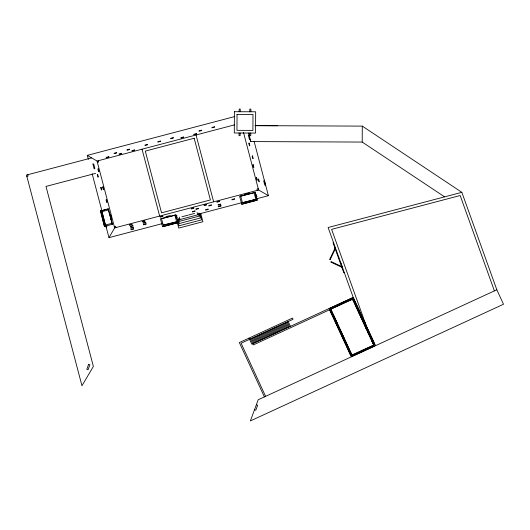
<?xml version="1.0" encoding="UTF-8"?>
<svg xmlns="http://www.w3.org/2000/svg" width="530" height="530" viewBox="0 0 530 530"><rect width="100%" height="100%" fill="white"/><g stroke="black" fill="none" stroke-linecap="round" stroke-linejoin="round"><path stroke-width="0.79" d="M239.076 132.997L239.063 135.66L240.13 135.66L240.143 133.004M239.169 111.724L239.182 109.067L240.242 109.074L240.236 111.731M249.709 133.043L249.703 135.707L250.763 135.707L250.776 133.05M249.809 111.77L249.815 109.114L250.882 109.12L250.869 111.777M444.604 196.862L362.215 142.066L362.288 126.114L254.89 125.643M165.638 217.565L165.916 216.671L170.031 215.591L170.779 216.214M244.814 195.08L245.085 194.185L249.199 193.106L249.955 193.728M335.205 248.981L330.269 259.455L329.786 259.23L335.311 247.543L334.814 247.722M341.77 267.219L330.799 262.058L331.031 261.581L342.228 266.862L341.751 267.054M105.814 225.667L108.968 237.652L114.652 227.907L258.653 189.998L268.392 195.683L256.46 198.823M110.903 219.208L111.525 218.453L110.445 214.339L109.544 214.067M249.054 134.739L248.424 135.488L249.511 139.602L250.405 139.88M353.782 298.635L253.314 344.917L250.531 338.882M329.918 310.381L331.124 309.825M353.159 300.464L354.371 299.907L354.073 299.271L352.867 299.828L353.457 301.1L354.663 300.543M330.799 312.289L332.005 311.733M353.749 301.742L354.954 301.186M354.04 302.378L355.252 301.822L355.835 303.094L354.63 303.65L354.338 303.014L355.544 302.458M331.681 314.204L332.886 313.647M331.972 314.84L333.178 314.283M354.921 304.286L356.133 303.73M332.27 315.482L333.476 314.926M355.511 305.565L356.716 305.008L356.425 304.372L355.219 304.929L355.802 306.201L357.015 305.644L356.716 305.008M333.151 317.39L334.357 316.834M357.306 306.28L356.1 306.837L356.683 308.115L356.981 308.752L358.187 308.195M333.443 318.026L334.649 317.47L334.94 318.106L333.734 318.669M356.392 307.473L357.598 306.916L357.896 307.559L356.683 308.115M334.032 319.305L335.238 318.749M334.324 319.941L335.53 319.385M357.273 309.387L358.479 308.831M334.615 320.577L335.828 320.021M357.863 310.659L359.068 310.103L358.777 309.467L357.571 310.023L358.154 311.302L359.36 310.746L359.068 310.103M335.497 322.492L336.709 321.935M358.452 311.938L359.658 311.382L359.36 310.746M359.035 313.21L360.241 312.654L360.539 313.29L359.333 313.846L359.035 313.21L358.744 312.574L359.95 312.018L360.241 312.654M336.378 324.4L337.59 323.843M336.676 325.042L337.882 324.479M359.625 314.489L360.831 313.932M336.967 325.678L338.173 325.122M360.214 315.761L361.42 315.204L361.129 314.568L359.916 315.125L360.506 316.397L361.712 315.84L361.42 315.204M337.849 327.586L339.054 327.03M362.01 316.476L360.798 317.033L361.679 318.947L362.891 318.391L362.593 317.755M361.096 317.675L362.301 317.119L362.593 317.755L361.387 318.311M338.73 329.501L339.935 328.945M339.021 330.137L340.233 329.581M361.977 319.583L363.183 319.027M339.319 330.773L340.525 330.216M340.817 330.852L339.611 331.416L339.902 332.052L341.115 331.495M362.56 320.862L363.772 320.305L363.474 319.669L362.268 320.226L362.858 321.498L364.064 320.941L363.772 320.305M340.2 332.688L341.406 332.131M363.149 322.134L364.355 321.577L364.064 320.941M340.492 333.324L341.698 332.767L341.996 333.403L340.79 333.96M363.441 322.77L364.653 322.214L365.236 323.492L364.031 324.049L363.739 323.413L364.945 322.849M341.082 334.596L342.287 334.039M341.373 335.238L342.579 334.682M364.322 324.685L365.534 324.128M341.671 335.874L342.877 335.318M364.912 325.957L366.117 325.4L365.826 324.764L364.62 325.321L365.21 326.593L366.416 326.036L366.117 325.4M342.552 337.789L343.758 337.232M365.793 327.871L366.999 327.315L367.588 328.587L366.382 329.143L366.091 328.507L365.501 327.235L366.707 326.679L366.416 326.036M366.091 328.507L367.297 327.951M343.433 339.697L344.639 339.14M343.725 340.333L344.931 339.776M366.674 329.779L367.886 329.223M344.016 340.975L345.229 340.419M366.972 330.422L368.178 329.865L369.059 331.773L367.853 332.33L368.436 333.608L368.734 334.244L369.94 333.688L369.35 332.416L368.145 332.973M368.469 330.501L367.264 331.058L367.555 331.694L368.761 331.137M344.897 342.883L346.11 342.327M368.436 333.608L369.649 333.052M345.779 344.798L346.991 344.242M346.077 345.434L347.283 344.878M369.026 334.88L370.231 334.324M346.368 346.07L347.574 345.514M347.872 346.15L346.66 346.706L346.958 347.349L348.164 346.792M369.615 336.159L370.821 335.596L370.53 334.96L369.317 335.517L369.907 336.795L371.113 336.239M347.249 347.985L348.455 347.428M370.198 337.431L371.411 336.875M370.496 338.067L371.702 337.511L372.292 338.783L371.079 339.339L370.788 338.71L371.994 338.147M348.13 349.893L349.336 349.336M348.429 350.535L349.634 349.979M371.378 339.982L372.583 339.425M348.72 351.171L349.926 350.615M350.217 351.251L349.012 351.807L349.31 352.443L350.516 351.887M371.967 341.254L373.173 340.697L372.875 340.061L371.669 340.618L372.259 341.89L373.464 341.333L373.173 340.697M349.601 353.079L350.807 352.523M373.14 343.804L372.848 343.168L374.054 342.612L374.346 343.248L373.14 343.804L373.431 344.44L374.637 343.884M350.482 354.994L351.688 354.438M350.774 355.63L374.935 344.52M496.822 289.771L258.19 399.766L250.379 420.933L503.5 304.253L496.822 289.764L461.842 192.324L362.288 126.114M333.516 242.535L333.019 242.72L343.798 272.751L344.301 272.566M329.786 259.23L330.283 259.448M338.405 257.732L338.909 257.553M105.51 225.018L101.985 211.642L105.318 225.078L112.174 223.262L112.446 224.289L104.45 226.409L100.389 210.98L108.385 208.86L112.261 224.349M108.385 208.86L100.389 210.98M104.45 226.409L100.687 210.887M112.446 224.289L108.484 210.503M88.358 159.358L87.304 155.363L234.777 116.547M91.531 157.94L26.5 175.059L81.965 385.76L93.379 366.449L45.991 186.421L95.585 173.37M26.838 176.344L28.123 176.006L27.785 174.721M87.304 155.363L97.05 161.047L234.651 124.828M97.388 162.332L98.673 161.994L98.335 160.709M101.8 211.702L108.657 209.893M114.314 226.621L115.6 226.284L115.938 227.569M258.262 188.726L256.977 189.064L257.315 190.349M243.237 202.626L255.824 199.313L254.009 192.456L255.036 192.185L257.156 200.181L241.726 204.242L239.606 196.246L255.096 192.37M240.474 196.345L255.129 192.489M175.861 214.67L177.981 222.666L162.558 226.727L160.438 218.731L175.96 214.975M162.074 218.632L175.185 215.173M175.602 215.975L176.887 215.637L177.007 216.015L175.721 216.353M255.42 195.398L256.706 195.06L256.586 194.676M255.573 196.597L256.858 196.259L256.977 196.637L255.692 196.974M176 217.936L177.285 217.598L177.166 217.214M181.936 216.763L188.282 215.094M189.031 214.895L194.59 213.431M108.968 237.652L162.293 223.614M177.212 219.685L179.981 218.956M197.385 214.378L198.969 213.961M199.558 213.802L241.335 202.804M242.395 202.645L255.824 199.313M257.156 200.181L241.726 204.242M174.834 214.941L176.649 221.798L163.22 225.131L175.861 222.004M461.842 192.324L328.11 227.522L355.113 302.696M255.599 125.656L277.627 125.743M250.69 141.576L362.215 142.066M256.401 404.774L257.646 405.231L255.798 410.24L254.552 409.783M375.478 345.699L353.212 297.403L251.79 344.156L249.007 338.12M373.464 341.333L373.756 341.976L372.55 342.532L372.848 343.168M352.006 297.959L374.286 346.289M351.317 298.277L351.874 299.483M373.041 345.394L373.597 346.6M350.628 298.595L351.185 299.801M372.351 345.712L372.908 346.918M349.939 298.913L350.502 300.119M371.669 346.03L372.226 347.236M349.257 299.231L349.813 300.437M370.98 346.342L371.537 347.554M348.574 299.543L349.131 300.748M347.899 299.854L348.455 301.06M369.622 346.971L370.178 348.177M347.216 300.165L347.773 301.378M368.946 347.283L369.503 348.488M346.541 300.483L347.097 301.689M368.27 347.587L368.82 348.806M345.858 300.795L346.415 302.001M367.588 347.899L368.145 349.104M345.182 301.106L345.739 302.312M366.912 348.21L367.469 349.416M344.5 301.418L345.057 302.63M343.824 301.736L344.381 302.941M365.554 348.839L366.111 350.045M343.142 302.047L343.698 303.253M364.872 349.151L365.428 350.356M342.466 302.358L343.023 303.564M364.196 349.462L364.753 350.668M341.784 302.67L342.34 303.882M363.52 349.774L364.077 350.986M341.108 302.988L341.665 304.194M362.845 350.078L363.394 351.297M340.426 303.299L340.982 304.505M362.162 350.39L362.719 351.595M339.75 303.61L340.306 304.816M361.486 350.701L362.043 351.913M339.067 303.922L339.624 305.134M360.804 351.019L361.361 352.225M338.392 304.24L338.948 305.446M360.128 351.33L360.685 352.536M337.034 304.863L337.59 306.068M358.77 351.953L359.327 353.166M358.088 352.271L358.644 353.477M336.351 305.174L336.908 306.386M335.675 305.492L336.232 306.698M357.412 352.569L357.969 353.788M334.993 305.803L335.55 307.009M356.736 352.887L357.293 354.093M334.317 306.115L334.874 307.32M356.054 353.199L356.617 354.404M333.635 306.426L334.191 307.639M332.959 306.744L333.516 307.95M354.702 353.821L355.259 355.027M332.277 307.055L332.833 308.261M354.02 354.139L354.577 355.345M331.601 307.367L332.158 308.573M353.344 354.451L353.901 355.656M352.662 354.762L353.218 355.968M330.919 307.678L331.475 308.891M352.543 356.279L330.269 307.983L330.799 309.202M329.064 308.533L351.33 356.829M288.201 321.518L290.427 326.348M287.24 321.962L289.466 326.791M286.273 322.406L288.499 327.235M285.306 322.849L287.532 327.679M284.338 323.3L286.564 328.13M283.371 323.744L285.597 328.573M282.41 324.188L284.636 329.017M281.443 324.632L283.669 329.461M280.476 325.075L282.702 329.905M279.509 325.526L281.735 330.356M278.541 325.97L280.767 330.799M277.581 326.414L279.807 331.243M276.614 326.858L278.84 331.687M275.646 327.301L277.872 332.131M274.679 327.752L276.905 332.582M273.712 328.196L275.938 333.025M272.751 328.64L274.977 333.469M271.784 329.084L274.01 333.913M270.817 329.534L273.043 334.364M269.849 329.978L272.075 334.808M268.882 330.422L271.108 335.252M267.922 330.866L270.148 335.695M266.954 331.31L269.18 336.139M265.987 331.76L268.213 336.59M265.02 332.204L267.246 337.034M264.053 332.648L266.279 337.477M263.092 333.092L265.318 337.921M262.125 333.536L264.351 338.365M261.157 333.986L263.383 338.816M260.19 334.43L262.416 339.26M259.223 334.874L261.449 339.703M258.262 335.318L260.488 340.147M257.295 335.762L259.521 340.591M256.328 336.212L258.554 341.042M255.361 336.656L257.587 341.486M254.393 337.1L256.619 341.93M253.433 337.544L255.659 342.373M252.465 337.988L254.691 342.817M251.498 338.438L253.724 343.268M265.603 396.347L241.117 343.221L293.03 319.292L292.474 318.079L239.348 342.572L264.397 396.904M370.304 346.66L370.861 347.865M366.23 348.521L366.786 349.734M337.709 304.551L338.266 305.757M359.446 351.642L360.002 352.848M355.378 353.51L355.935 354.716M494.397 290.89L460.159 195.517L331.608 229.357L367.827 330.236M340.843 262.986L342.228 266.862M177.981 222.666L162.558 226.727M254.095 141.358L268.392 195.683M248.603 133.037L250.856 141.583M243.502 132.454L258.6 190.012M255.036 192.185L257.063 199.876M240.64 195.974L242.455 202.831M196.054 134.991L213.65 201.844M200.731 213.418L202.91 221.719L178.782 228.072L177.192 222.037M199.949 213.669L201.579 219.87L179.034 225.806L177.199 218.83M198.935 213.04L200.247 218.022L179.372 223.514L178.246 219.248M197.094 212.51L197.71 214.855L179.915 219.539L179.299 217.194M178.769 218.367L179.531 221.275L198.922 216.2L198.346 214.001M161.464 218.459L163.28 225.316M142.053 149.202L159.649 216.061M97.05 161.047L114.652 227.907M106.523 225.25L106.888 226.621L106.258 227.363L105.682 225.164M92.147 173.741L102.025 211.285M234.386 111.704L234.293 132.977L255.559 133.07L255.659 111.797L234.386 111.704M237.029 114.374L236.963 130.327L252.916 130.4L252.982 114.447L237.029 114.374M88.642 364.289L86.794 369.297L88.046 369.741L89.888 364.746L88.642 364.289M264.331 180.253L263.708 181.008L264.795 185.122L265.689 185.394L264.331 180.253M94.804 168.176L94.174 168.924L92.823 163.783L93.717 164.061L94.804 168.176M331.416 310.461L330.21 311.017L330.501 311.653L331.714 311.097L331.416 310.461M332.297 312.375L331.091 312.932L331.382 313.568L332.595 313.011L332.297 312.375M333.767 315.562L332.562 316.118L332.853 316.755L334.059 316.198L333.767 315.562M336.119 320.657L334.914 321.213L335.205 321.849L336.411 321.293L336.119 320.657M337 322.571L335.795 323.128L336.086 323.764L337.292 323.207L337 322.571M338.471 325.758L337.259 326.314L337.557 326.95L338.763 326.394L338.471 325.758M339.352 327.673L338.14 328.229L338.438 328.865L339.644 328.308L339.352 327.673M343.168 335.954L341.963 336.51L342.254 337.146L343.46 336.59L343.168 335.954M344.05 337.868L342.844 338.425L343.135 339.061L344.348 338.504L344.05 337.868M345.52 341.055L344.315 341.611L344.606 342.248L345.812 341.691L345.52 341.055M346.401 342.963L345.196 343.519L345.487 344.162L346.693 343.606L346.401 342.963M348.753 348.064L347.548 348.621L347.839 349.257L349.045 348.7L348.753 348.064M351.105 353.166L349.893 353.722L350.191 354.358L351.397 353.801L351.105 353.166M98.269 168.898L97.891 169.017L98.567 171.588L98.951 171.468L98.269 168.898M97.679 174.469L97.295 174.589L97.977 177.159L98.355 177.04L97.679 174.469M101.064 187.328L100.687 187.448L101.362 190.018L101.74 189.899L101.064 187.328M103.005 186.898L102.628 187.017L103.304 189.588L103.681 189.468L103.005 186.898M249.146 143.113L248.762 143.232L249.438 145.803L249.822 145.684L249.146 143.113M106.391 199.75L106.013 199.87L106.689 202.44L107.073 202.327L106.391 199.75M252.532 155.966L252.154 156.085L252.83 158.655L253.207 158.536L252.532 155.966M253.221 164.731L252.843 164.85L253.519 167.42L253.903 167.301L253.221 164.731M256.613 177.59L256.228 177.709L256.911 180.279L257.288 180.16L256.613 177.59M258.633 179.107L258.249 179.226L258.931 181.797L259.309 181.677L258.633 179.107M116.633 152.567L114.063 153.243L114.182 153.62L116.752 152.945L116.633 152.567M129.492 149.175L126.922 149.857L127.041 150.235L129.611 149.559L129.492 149.175M147.492 144.432L144.915 145.114L145.034 145.492L147.605 144.816L147.492 144.432M160.345 141.046L157.774 141.722L157.894 142.106L160.464 141.424L160.345 141.046M173.204 137.661L170.627 138.337L170.746 138.714L173.323 138.038L173.204 137.661M201.599 130.175L199.028 130.85L199.148 131.235L201.718 130.552L201.599 130.175M214.458 126.789L211.887 127.465L212.007 127.843L214.577 127.167L214.458 126.789M108.776 156.688L106.205 157.37L106.325 157.748L108.895 157.072L108.776 156.688M121.635 153.303L119.058 153.978L119.177 154.362L121.754 153.68L121.635 153.303M134.487 149.917L131.917 150.593L132.036 150.97L134.607 150.295L134.487 149.917M183.459 137.012L180.889 137.687L181.002 138.072L183.579 137.389L183.459 137.012M196.312 133.626L193.742 134.302L193.861 134.68L196.431 134.004L196.312 133.626M194.159 138.237L145.299 151.096L161.544 212.815L210.403 199.949L194.159 138.237M131.91 224.216L129.34 224.892L129.459 225.276L132.03 224.594L131.91 224.216M144.769 220.831L142.199 221.507L142.318 221.885L144.889 221.209L144.769 220.831M162.77 216.088L160.199 216.763L160.318 217.141L162.889 216.465L162.77 216.088M193.735 207.926L191.164 208.601L191.284 208.979L193.854 208.303L193.735 207.926M206.594 204.534L204.023 205.216L204.143 205.594L206.713 204.918L206.594 204.534M219.453 201.148L216.876 201.824L216.995 202.208L219.566 201.526L219.453 201.148M132.858 225.588L130.287 226.264L130.406 226.648L132.977 225.965L132.858 225.588M145.71 222.202L143.14 222.878L143.259 223.256L145.829 222.58L145.71 222.202M198.432 208.31L195.861 208.986L195.981 209.363L198.551 208.688L198.432 208.31M211.291 204.918L208.714 205.6L208.833 205.978L211.404 205.302L211.291 204.918M234.432 198.823L231.855 199.499L231.974 199.883L234.545 199.201L234.432 198.823M133.182 227.151L130.605 227.834L130.724 228.211L133.302 227.536L133.182 227.151M146.035 223.766L143.464 224.442L143.584 224.826L146.154 224.144L146.035 223.766M194.941 210.907L192.37 211.583L192.489 211.96L195.06 211.285L194.941 210.907M220.652 204.13L218.082 204.805L218.201 205.183L220.772 204.507L220.652 204.13M133.454 228.735L130.883 229.41L131.003 229.795L133.573 229.112L133.454 228.735M208.071 209.098L205.501 209.774L205.62 210.158L208.191 209.476L208.071 209.098M220.93 205.713L218.36 206.389L218.479 206.766L221.05 206.09L220.93 205.713"/></g></svg>
